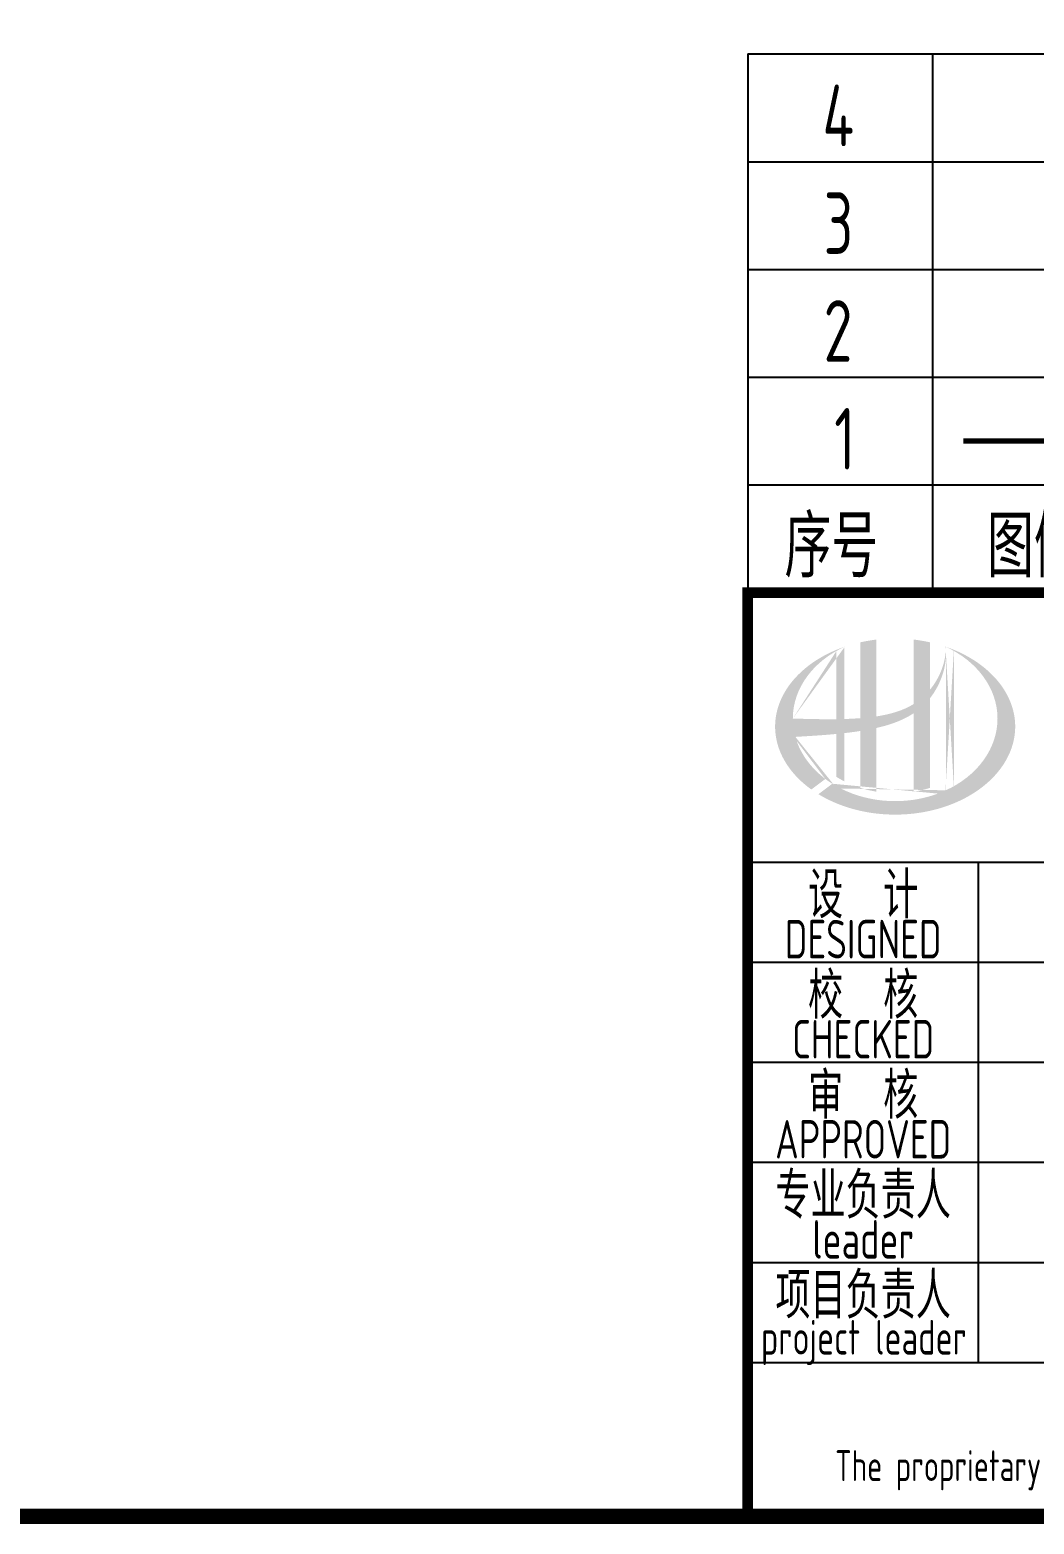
# Model space of a CAD drawing. Extents: x 6250600 to 6678662, y -692028 to -290561.
# Drawn here: x 6296682 to 6303208, y -419674 to -409967 of the extents above; entities that cross this region are included whole.
import ezdxf
from ezdxf.enums import TextEntityAlignment as Align

# ---------------------------------------------------------------- set-up
doc = ezdxf.new("R2010")
doc.units = 0
doc.header["$LTSCALE"] = 1000
doc.header["$MEASUREMENT"] = 0
doc.layers.get('0').update_dxf_attribs({"linetype": 'CONTINUOUS'})
doc.layers.add('PUB_TITLE', color=4, linetype='CONTINUOUS')
doc.layers.add('TEL_TAB', color=7, linetype='CONTINUOUS')
doc.styles.add('AHD', font='sceie.shx', dxfattribs={"width": 0.7, "bigfont": 'sceic.shx'})
doc.styles.add('SCEI', font='sceie.shx', dxfattribs={"width": 0.8, "height": 400, "bigfont": 'sceic.shx'})

msp = doc.modelspace()

# ---------------------------------------------------------------- hatches: boundary and pattern name
h = msp.add_hatch(color=256)
edge = h.paths.add_edge_path()
edge.add_spline(control_points=[(6302183.4, -414501.9), (6302189.5, -414500.5), (6302195.6, -414499.1), (6302244.7, -414487.2), (6302287.3, -414474.2), (6302362.2, -414443.1), (6302395.2, -414426.1), (6302426, -414405.5)], knot_values=[61.629012, 61.629012, 61.629012, 61.629012, 63.330431, 63.330431, 75.353634, 75.353634, 85.398649, 85.398649, 85.398649, 85.398649], degree=3, periodic=0)
edge.add_line((6302426, -414405.5), (6302426, -414915.8))
edge.add_spline(control_points=[(6302426, -414915.8), (6302443.2, -414913), (6302460.2, -414909.7), (6302495, -414901.6), (6302512.7, -414896.8), (6302530, -414891.3)], knot_values=[4.908456, 4.908456, 4.908456, 4.908456, 4.992821, 4.992821, 5.083034, 5.083034, 5.083034, 5.083034], degree=3, periodic=0)
edge.add_line((6302530, -414891.3), (6302530, -414309.9))
edge.add_spline(control_points=[(6302530, -414309.9), (6302538.7, -414299), (6302546.9, -414287.6), (6302573, -414248), (6302588.6, -414218), (6302617.9, -414145.2), (6302629.1, -414101.4), (6302633.8, -414056.1), (6302633.9, -414054.8), (6302634, -414053.5)], knot_values=[97.991744, 97.991744, 97.991744, 97.991744, 101.64219, 101.64219, 110.337975, 110.337975, 121.934322, 121.934322, 122.270691, 122.270691, 122.270691, 122.270691], degree=3, periodic=0)
edge.add_line((6302634, -414053.5), (6302634, -413983.1))
edge.add_spline(control_points=[(6302634, -413983.1), (6302634, -413990.8), (6302633.6, -413998.5), (6302633, -414006.1)], knot_values=[126.194075, 126.194075, 126.194075, 126.194075, 128.396762, 128.396762, 128.396762, 128.396762], degree=3, periodic=0)
edge.add_spline(control_points=[(6302633, -414006.1), (6302632.6, -414012.3), (6302631.9, -414018.6), (6302631.2, -414024.8)], knot_values=[124.417049, 124.417049, 124.417049, 124.417049, 126.194075, 126.194075, 126.194075, 126.194075], degree=3, periodic=0)
edge.add_spline(control_points=[(6302631.2, -414024.8), (6302630, -414033.9), (6302628.6, -414043), (6302626.8, -414052.1)], knot_values=[121.80529, 121.80529, 121.80529, 121.80529, 124.417049, 124.417049, 124.417049, 124.417049], degree=3, periodic=0)
edge.add_spline(control_points=[(6302626.8, -414052.1), (6302624.4, -414064.3), (6302621.4, -414076.4), (6302618, -414088.4)], knot_values=[118.31574, 118.31574, 118.31574, 118.31574, 121.80529, 121.80529, 121.80529, 121.80529], degree=3, periodic=0)
edge.add_spline(control_points=[(6302618, -414088.4), (6302614.5, -414100.5), (6302610.4, -414112.5), (6302605.9, -414124.4)], knot_values=[114.795988, 114.795988, 114.795988, 114.795988, 118.31574, 118.31574, 118.31574, 118.31574], degree=3, periodic=0)
edge.add_spline(control_points=[(6302605.9, -414124.4), (6302601.4, -414136.1), (6302596.4, -414147.6), (6302591, -414159)], knot_values=[111.329641, 111.329641, 111.329641, 111.329641, 114.795988, 114.795988, 114.795988, 114.795988], degree=3, periodic=0)
edge.add_spline(control_points=[(6302591, -414159), (6302585.4, -414170.5), (6302579.4, -414181.9), (6302573, -414192.9)], knot_values=[107.79529, 107.79529, 107.79529, 107.79529, 111.329641, 111.329641, 111.329641, 111.329641], degree=3, periodic=0)
edge.add_spline(control_points=[(6302573, -414192.9), (6302566.7, -414203.8), (6302559.9, -414214.3), (6302552.8, -414224.6)], knot_values=[104.343579, 104.343579, 104.343579, 104.343579, 107.79529, 107.79529, 107.79529, 107.79529], degree=3, periodic=0)
edge.add_spline(control_points=[(6302552.8, -414224.6), (6302545.6, -414235), (6302538, -414245), (6302530, -414254.7)], knot_values=[100.8507, 100.8507, 100.8507, 100.8507, 104.343579, 104.343579, 104.343579, 104.343579], degree=3, periodic=0)
edge.add_line((6302530, -414254.7), (6302530, -413945.4))
edge.add_spline(control_points=[(6302530, -413945.4), (6302496, -413937.9), (6302461.2, -413932), (6302426, -413927.9)], knot_values=[4.423999, 4.423999, 4.423999, 4.423999, 4.558741, 4.558741, 4.558741, 4.558741], degree=3, periodic=0)
edge.add_line((6302426, -413927.9), (6302426, -414346.1))
edge.add_spline(control_points=[(6302426, -414346.1), (6302354.1, -414390.6), (6302269.9, -414413.8), (6302183.4, -414426.8)], knot_values=[63.246215, 63.246215, 63.246215, 63.246215, 87.689124, 87.689124, 87.689124, 87.689124], degree=3, periodic=0)
edge.add_line((6302183.4, -414426.8), (6302183.4, -413927.9))
edge.add_spline(control_points=[(6302183.4, -413927.9), (6302148.2, -413932), (6302113.4, -413937.9), (6302079.4, -413945.4)], knot_values=[4.866038, 4.866038, 4.866038, 4.866038, 5.000777, 5.000777, 5.000777, 5.000777], degree=3, periodic=0)
edge.add_line((6302079.4, -413945.4), (6302079.4, -414438.3))
edge.add_spline(control_points=[(6302079.4, -414438.3), (6302077.7, -414438.4), (6302042.8, -414441), (6302008.1, -414442.8), (6301975.4, -414443.8)], knot_values=[43.657356, 43.657356, 43.657356, 43.657356, 44.134253, 53.497092, 53.497092, 53.497092, 53.497092], degree=3, periodic=0)
edge.add_line((6301975.4, -414443.8), (6301975.4, -413974.7))
edge.add_spline(control_points=[(6301975.4, -413974.7), (6301958.3, -413980.5), (6301941.6, -413986.8), (6301925.2, -413993.6)], knot_values=[5.14157, 5.14157, 5.14157, 5.14157, 5.212921, 5.212921, 5.212921, 5.212921], degree=3, periodic=0)
edge.add_spline(control_points=[(6301925.2, -413993.6), (6301918.3, -413996.4), (6301911.4, -413999.3), (6301879.2, -414013.5), (6301854.7, -414025.7), (6301831.2, -414038.9)], knot_values=[5.212921, 5.212921, 5.212921, 5.212921, 5.24296, 5.24296, 5.355623, 5.355623, 5.355623, 5.355623], degree=3, periodic=0)
edge.add_spline(control_points=[(6301831.2, -414038.9), (6301816.3, -414047.3), (6301801.8, -414056.1), (6301787.9, -414065.2)], knot_values=[5.355623, 5.355623, 5.355623, 5.355623, 5.426974, 5.426974, 5.426974, 5.426974], degree=3, periodic=0)
edge.add_spline(control_points=[(6301787.9, -414065.2), (6301780.4, -414070), (6301773.2, -414074.9), (6301759.7, -414084.4), (6301753.4, -414088.9), (6301747.3, -414093.5)], knot_values=[5.426974, 5.426974, 5.426974, 5.426974, 5.464765, 5.464765, 5.498325, 5.498325, 5.498325, 5.498325], degree=3, periodic=0)
edge.add_spline(control_points=[(6301747.3, -414093.5), (6301721.2, -414113.1), (6301697.2, -414134), (6301675.3, -414155.9)], knot_values=[5.498325, 5.498325, 5.498325, 5.498325, 5.641027, 5.641027, 5.641027, 5.641027], degree=3, periodic=0)
edge.add_spline(control_points=[(6301675.3, -414155.9), (6301668.3, -414162.9), (6301661.5, -414170), (6301641.1, -414192.6), (6301628.2, -414208.4), (6301616.4, -414224.6)], knot_values=[5.641027, 5.641027, 5.641027, 5.641027, 5.686569, 5.686569, 5.783729, 5.783729, 5.783729, 5.783729], degree=3, periodic=0)
edge.add_spline(control_points=[(6301616.4, -414224.6), (6301601.3, -414245.4), (6301588, -414266.8), (6301574.9, -414291.8), (6301573.2, -414295), (6301571.7, -414298.1)], knot_values=[5.783729, 5.783729, 5.783729, 5.783729, 5.908374, 5.908374, 5.92643, 5.92643, 5.92643, 5.92643], degree=3, periodic=0)
edge.add_spline(control_points=[(6301571.7, -414298.1), (6301559.2, -414323.2), (6301549.2, -414348.9), (6301541.6, -414374.8)], knot_values=[5.92643, 5.92643, 5.92643, 5.92643, 6.069132, 6.069132, 6.069132, 6.069132], degree=3, periodic=0)
edge.add_spline(control_points=[(6301541.6, -414374.8), (6301538.4, -414385.9), (6301535.7, -414397.1), (6301530.3, -414423.3), (6301528, -414438.3), (6301526.6, -414453.4)], knot_values=[6.069132, 6.069132, 6.069132, 6.069132, 6.130179, 6.130179, 6.211834, 6.211834, 6.211834, 6.211834], degree=3, periodic=0)
edge.add_spline(control_points=[(6301526.6, -414453.4), (6301525.3, -414466.5), (6301524.7, -414479.7), (6301524.7, -414492.9)], knot_values=[6.211834, 6.211834, 6.211834, 6.211834, 6.283185, 6.283185, 6.283185, 6.283185], degree=3, periodic=0)
edge.add_spline(control_points=[(6301524.7, -414492.9), (6301524.7, -414502.2), (6301525, -414511.6), (6301525.7, -414520.9)], knot_values=[6.283185, 6.283185, 6.283185, 6.283185, 6.333655, 6.333655, 6.333655, 6.333655], degree=3, periodic=0)
edge.add_spline(control_points=[(6301525.7, -414520.9), (6301526.9, -414539.5), (6301529.4, -414558.2), (6301533.2, -414576.7)], knot_values=[6.333655, 6.333655, 6.333655, 6.333655, 6.434594, 6.434594, 6.434594, 6.434594], degree=3, periodic=0)
edge.add_spline(control_points=[(6301533.2, -414576.7), (6301533.4, -414577.9), (6301533.7, -414579.1), (6301537.6, -414597.6), (6301542.4, -414614.8), (6301548.2, -414631.8)], knot_values=[6.434594, 6.434594, 6.434594, 6.434594, 6.441278, 6.441278, 6.535532, 6.535532, 6.535532, 6.535532], degree=3, periodic=0)
edge.add_spline(control_points=[(6301548.2, -414631.8), (6301554.5, -414650), (6301562, -414668.1), (6301570.8, -414685.9)], knot_values=[6.535532, 6.535532, 6.535532, 6.535532, 6.636471, 6.636471, 6.636471, 6.636471], degree=3, periodic=0)
edge.add_spline(control_points=[(6301570.8, -414685.9), (6301573, -414690.3), (6301575.2, -414694.8), (6301584.6, -414712.5), (6301592.3, -414725.5), (6301600.7, -414738.3)], knot_values=[6.636471, 6.636471, 6.636471, 6.636471, 6.661894, 6.661894, 6.73741, 6.73741, 6.73741, 6.73741], degree=3, periodic=0)
edge.add_spline(control_points=[(6301600.7, -414738.3), (6301611.8, -414755.5), (6301624.2, -414772.3), (6301637.7, -414788.7)], knot_values=[6.73741, 6.73741, 6.73741, 6.73741, 6.838349, 6.838349, 6.838349, 6.838349], degree=3, periodic=0)
edge.add_spline(control_points=[(6301637.7, -414788.7), (6301643.7, -414795.8), (6301649.8, -414802.9), (6301664.3, -414818.9), (6301672.9, -414827.7), (6301681.7, -414836.3)], knot_values=[6.838349, 6.838349, 6.838349, 6.838349, 6.88251, 6.88251, 6.939288, 6.939288, 6.939288, 6.939288], degree=3, periodic=0)
edge.add_spline(control_points=[(6301681.7, -414836.3), (6301697.5, -414851.7), (6301714.4, -414866.5), (6301732.3, -414880.7)], knot_values=[6.939288, 6.939288, 6.939288, 6.939288, 7.040227, 7.040227, 7.040227, 7.040227], degree=3, periodic=0)
edge.add_spline(control_points=[(6301732.3, -414880.7), (6301741.2, -414887.8), (6301750.4, -414894.8), (6301759.9, -414901.6)], knot_values=[7.040227, 7.040227, 7.040227, 7.040227, 7.090696, 7.090696, 7.090696, 7.090696], degree=3, periodic=0)
edge.add_line((6301759.9, -414901.6), (6301851, -414833.2))
edge.add_ellipse((6302304.7, -414440.9), major_axis=(665, 0), ratio=0.806676, start_angle=192.81901, end_angle=226.98533, ccw=False)
edge.add_spline(control_points=[(6301656.2, -414559.9), (6301680.3, -414558.5), (6301704.4, -414557), (6301793, -414551.5), (6301857.9, -414547.2), (6301923.4, -414540.8)], knot_values=[11.398263, 11.398263, 11.398263, 11.398263, 18.40729, 18.40729, 37.18094, 37.18094, 37.18094, 37.18094], degree=3, periodic=0)
edge.add_line((6301923.4, -414540.8), (6301923.4, -414819.9))
edge.add_spline(control_points=[(6301923.4, -414819.9), (6301926.9, -414822.1), (6301930.5, -414824.4), (6301947.5, -414834.5), (6301961.2, -414842.1), (6301975.4, -414849.3)], knot_values=[4.049945, 4.049945, 4.049945, 4.049945, 4.072021, 4.072021, 4.153257, 4.153257, 4.153257, 4.153257], degree=3, periodic=0)
edge.add_line((6301975.4, -414849.3), (6301975.4, -414535.4))
edge.add_spline(control_points=[(6301975.4, -414535.4), (6302007.6, -414531.7), (6302039.9, -414527.5), (6302074.8, -414522.1), (6302077.1, -414521.8), (6302079.4, -414521.4)], knot_values=[42.135009, 42.135009, 42.135009, 42.135009, 51.307228, 51.307228, 51.948574, 51.948574, 51.948574, 51.948574], degree=3, periodic=0)
edge.add_line((6302079.4, -414521.4), (6302079.4, -414891.3))
edge.add_spline(control_points=[(6302079.4, -414891.3), (6302113, -414901.9), (6302147.9, -414910.1), (6302183.4, -414915.8)], knot_values=[4.34174, 4.34174, 4.34174, 4.34174, 4.516316, 4.516316, 4.516316, 4.516316], degree=3, periodic=0)
edge.add_line((6302183.4, -414915.8), (6302183.4, -414501.9))
edge = h.paths.add_edge_path(flags=16)
edge.add_ellipse((6302304.7, -414440.9), major_axis=(665, 0), ratio=0.806676, start_angle=124.98746, end_angle=179.99898, ccw=False)
edge.add_line((6301923.4, -414001.4), (6301923.4, -414445))
edge.add_spline(control_points=[(6301923.4, -414445), (6301828, -414446.3), (6301734.1, -414443.3), (6301639.7, -414440.9)], knot_values=[11.27373, 11.27373, 11.27373, 11.27373, 38.687513, 38.687513, 38.687513, 38.687513], degree=3, periodic=0)
edge = h.paths.add_edge_path()
edge.add_spline(control_points=[(6301805.9, -414932), (6301836.9, -414951), (6301870.1, -414968.3), (6301954.7, -415005.5), (6302008, -415023.4), (6302118.7, -415050), (6302176.2, -415058.7), (6302292.3, -415066.4), (6302351, -415065.5), (6302466.5, -415054), (6302523.4, -415043.5), (6302632.4, -415013.5), (6302684.6, -414993.9), (6302781.5, -414947.1), (6302826.2, -414919.7), (6302906.2, -414858.8), (6302941.4, -414825.2), (6303000.7, -414753.7), (6303024.8, -414715.8), (6303061.2, -414637.7), (6303073.5, -414597.5), (6303086.1, -414516.3), (6303086.3, -414475.3), (6303074.9, -414393.8), (6303063.1, -414353.3), (6303027.5, -414274.6), (6303003.7, -414236.4), (6302944.8, -414164.2), (6302909.8, -414130.3), (6302830, -414068.6), (6302785.2, -414040.9), (6302704.1, -414001.1), (6302669.7, -413986.9), (6302634, -413974.7)], knot_values=[0.886421, 0.886421, 0.886421, 0.886421, 1.040557, 1.040557, 1.261172, 1.261172, 1.481788, 1.481788, 1.702404, 1.702404, 1.92302, 1.92302, 2.143636, 2.143636, 2.364252, 2.364252, 2.584868, 2.584868, 2.805484, 2.805484, 3.026099, 3.026099, 3.246715, 3.246715, 3.46852, 3.46852, 3.690325, 3.690325, 3.91213, 3.91213, 4.133935, 4.133935, 4.283209, 4.283209, 4.283209, 4.283209], degree=3, periodic=0)
edge.add_line((6302634, -413974.7), (6302634, -413974.8))
edge.add_spline(control_points=[(6302634, -413974.8), (6302634.1, -413977.6), (6302634.1, -413980.4), (6302634, -413983.1)], knot_values=[128.396762, 128.396762, 128.396762, 128.396762, 129.192193, 129.192193, 129.192193, 129.192193], degree=3, periodic=0)
edge.add_line((6302634, -413983.1), (6302634, -414907))
edge.add_ellipse((6302304.7, -414440.9), major_axis=(665, 0), ratio=0.806676, start_angle=232.10542, end_angle=299.68334, ccw=False)
edge.add_line((6301896.2, -414864.3), (6301805.9, -414932))
edge = h.paths.add_edge_path(flags=16)
edge.add_ellipse((6302304.7, -414440.9), major_axis=(665, 0), ratio=0.806676, start_angle=304.98746, end_angle=415.01211, ccw=False)
edge.add_line((6302686, -414880.4), (6302686, -414001.4))
h = msp.add_hatch(color=256)
edge = h.paths.add_edge_path()
edge.add_spline(control_points=[(6302183.4, -414501.9), (6302189.5, -414500.5), (6302195.6, -414499.1), (6302244.7, -414487.2), (6302287.3, -414474.2), (6302362.2, -414443.1), (6302395.2, -414426.1), (6302426, -414405.5)], knot_values=[61.629012, 61.629012, 61.629012, 61.629012, 63.330431, 63.330431, 75.353634, 75.353634, 85.398649, 85.398649, 85.398649, 85.398649], degree=3, periodic=0)
edge.add_line((6302426, -414405.5), (6302426, -414915.8))
edge.add_spline(control_points=[(6302426, -414915.8), (6302443.2, -414913), (6302460.2, -414909.7), (6302495, -414901.6), (6302512.7, -414896.8), (6302530, -414891.3)], knot_values=[4.908456, 4.908456, 4.908456, 4.908456, 4.992821, 4.992821, 5.083034, 5.083034, 5.083034, 5.083034], degree=3, periodic=0)
edge.add_line((6302530, -414891.3), (6302530, -414309.9))
edge.add_spline(control_points=[(6302530, -414309.9), (6302538.7, -414299), (6302546.9, -414287.6), (6302573, -414248), (6302588.6, -414218), (6302617.9, -414145.2), (6302629.1, -414101.4), (6302633.8, -414056.1), (6302633.9, -414054.8), (6302634, -414053.5)], knot_values=[97.991744, 97.991744, 97.991744, 97.991744, 101.64219, 101.64219, 110.337975, 110.337975, 121.934322, 121.934322, 122.270691, 122.270691, 122.270691, 122.270691], degree=3, periodic=0)
edge.add_line((6302634, -414053.5), (6302634, -413983.1))
edge.add_spline(control_points=[(6302634, -413983.1), (6302634, -413990.8), (6302633.6, -413998.5), (6302633, -414006.1)], knot_values=[126.194075, 126.194075, 126.194075, 126.194075, 128.396762, 128.396762, 128.396762, 128.396762], degree=3, periodic=0)
edge.add_spline(control_points=[(6302633, -414006.1), (6302632.6, -414012.3), (6302631.9, -414018.6), (6302631.2, -414024.8)], knot_values=[124.417049, 124.417049, 124.417049, 124.417049, 126.194075, 126.194075, 126.194075, 126.194075], degree=3, periodic=0)
edge.add_spline(control_points=[(6302631.2, -414024.8), (6302630, -414033.9), (6302628.6, -414043), (6302626.8, -414052.1)], knot_values=[121.80529, 121.80529, 121.80529, 121.80529, 124.417049, 124.417049, 124.417049, 124.417049], degree=3, periodic=0)
edge.add_spline(control_points=[(6302626.8, -414052.1), (6302624.4, -414064.3), (6302621.4, -414076.4), (6302618, -414088.4)], knot_values=[118.31574, 118.31574, 118.31574, 118.31574, 121.80529, 121.80529, 121.80529, 121.80529], degree=3, periodic=0)
edge.add_spline(control_points=[(6302618, -414088.4), (6302614.5, -414100.5), (6302610.4, -414112.5), (6302605.9, -414124.4)], knot_values=[114.795988, 114.795988, 114.795988, 114.795988, 118.31574, 118.31574, 118.31574, 118.31574], degree=3, periodic=0)
edge.add_spline(control_points=[(6302605.9, -414124.4), (6302601.4, -414136.1), (6302596.4, -414147.6), (6302591, -414159)], knot_values=[111.329641, 111.329641, 111.329641, 111.329641, 114.795988, 114.795988, 114.795988, 114.795988], degree=3, periodic=0)
edge.add_spline(control_points=[(6302591, -414159), (6302585.4, -414170.5), (6302579.4, -414181.9), (6302573, -414192.9)], knot_values=[107.79529, 107.79529, 107.79529, 107.79529, 111.329641, 111.329641, 111.329641, 111.329641], degree=3, periodic=0)
edge.add_spline(control_points=[(6302573, -414192.9), (6302566.7, -414203.8), (6302559.9, -414214.3), (6302552.8, -414224.6)], knot_values=[104.343579, 104.343579, 104.343579, 104.343579, 107.79529, 107.79529, 107.79529, 107.79529], degree=3, periodic=0)
edge.add_spline(control_points=[(6302552.8, -414224.6), (6302545.6, -414235), (6302538, -414245), (6302530, -414254.7)], knot_values=[100.8507, 100.8507, 100.8507, 100.8507, 104.343579, 104.343579, 104.343579, 104.343579], degree=3, periodic=0)
edge.add_line((6302530, -414254.7), (6302530, -413945.4))
edge.add_spline(control_points=[(6302530, -413945.4), (6302496, -413937.9), (6302461.2, -413932), (6302426, -413927.9)], knot_values=[4.423999, 4.423999, 4.423999, 4.423999, 4.558741, 4.558741, 4.558741, 4.558741], degree=3, periodic=0)
edge.add_line((6302426, -413927.9), (6302426, -414346.1))
edge.add_spline(control_points=[(6302426, -414346.1), (6302354.1, -414390.6), (6302269.9, -414413.8), (6302183.4, -414426.8)], knot_values=[63.246215, 63.246215, 63.246215, 63.246215, 87.689124, 87.689124, 87.689124, 87.689124], degree=3, periodic=0)
edge.add_line((6302183.4, -414426.8), (6302183.4, -413927.9))
edge.add_spline(control_points=[(6302183.4, -413927.9), (6302148.2, -413932), (6302113.4, -413937.9), (6302079.4, -413945.4)], knot_values=[4.866038, 4.866038, 4.866038, 4.866038, 5.000777, 5.000777, 5.000777, 5.000777], degree=3, periodic=0)
edge.add_line((6302079.4, -413945.4), (6302079.4, -414438.3))
edge.add_spline(control_points=[(6302079.4, -414438.3), (6302077.7, -414438.4), (6302042.8, -414441), (6302008.1, -414442.8), (6301975.4, -414443.8)], knot_values=[43.657356, 43.657356, 43.657356, 43.657356, 44.134253, 53.497092, 53.497092, 53.497092, 53.497092], degree=3, periodic=0)
edge.add_line((6301975.4, -414443.8), (6301975.4, -413974.7))
edge.add_spline(control_points=[(6301975.4, -413974.7), (6301958.3, -413980.5), (6301941.6, -413986.8), (6301925.2, -413993.6)], knot_values=[5.14157, 5.14157, 5.14157, 5.14157, 5.212921, 5.212921, 5.212921, 5.212921], degree=3, periodic=0)
edge.add_spline(control_points=[(6301925.2, -413993.6), (6301918.3, -413996.4), (6301911.4, -413999.3), (6301879.2, -414013.5), (6301854.7, -414025.7), (6301831.2, -414038.9)], knot_values=[5.212921, 5.212921, 5.212921, 5.212921, 5.24296, 5.24296, 5.355623, 5.355623, 5.355623, 5.355623], degree=3, periodic=0)
edge.add_spline(control_points=[(6301831.2, -414038.9), (6301816.3, -414047.3), (6301801.8, -414056.1), (6301787.9, -414065.2)], knot_values=[5.355623, 5.355623, 5.355623, 5.355623, 5.426974, 5.426974, 5.426974, 5.426974], degree=3, periodic=0)
edge.add_spline(control_points=[(6301787.9, -414065.2), (6301780.4, -414070), (6301773.2, -414074.9), (6301759.7, -414084.4), (6301753.4, -414088.9), (6301747.3, -414093.5)], knot_values=[5.426974, 5.426974, 5.426974, 5.426974, 5.464765, 5.464765, 5.498325, 5.498325, 5.498325, 5.498325], degree=3, periodic=0)
edge.add_spline(control_points=[(6301747.3, -414093.5), (6301721.2, -414113.1), (6301697.2, -414134), (6301675.3, -414155.9)], knot_values=[5.498325, 5.498325, 5.498325, 5.498325, 5.641027, 5.641027, 5.641027, 5.641027], degree=3, periodic=0)
edge.add_spline(control_points=[(6301675.3, -414155.9), (6301668.3, -414162.9), (6301661.5, -414170), (6301641.1, -414192.6), (6301628.2, -414208.4), (6301616.4, -414224.6)], knot_values=[5.641027, 5.641027, 5.641027, 5.641027, 5.686569, 5.686569, 5.783729, 5.783729, 5.783729, 5.783729], degree=3, periodic=0)
edge.add_spline(control_points=[(6301616.4, -414224.6), (6301601.3, -414245.4), (6301588, -414266.8), (6301574.9, -414291.8), (6301573.2, -414295), (6301571.7, -414298.1)], knot_values=[5.783729, 5.783729, 5.783729, 5.783729, 5.908374, 5.908374, 5.92643, 5.92643, 5.92643, 5.92643], degree=3, periodic=0)
edge.add_spline(control_points=[(6301571.7, -414298.1), (6301559.2, -414323.2), (6301549.2, -414348.9), (6301541.6, -414374.8)], knot_values=[5.92643, 5.92643, 5.92643, 5.92643, 6.069132, 6.069132, 6.069132, 6.069132], degree=3, periodic=0)
edge.add_spline(control_points=[(6301541.6, -414374.8), (6301538.4, -414385.9), (6301535.7, -414397.1), (6301530.3, -414423.3), (6301528, -414438.3), (6301526.6, -414453.4)], knot_values=[6.069132, 6.069132, 6.069132, 6.069132, 6.130179, 6.130179, 6.211834, 6.211834, 6.211834, 6.211834], degree=3, periodic=0)
edge.add_spline(control_points=[(6301526.6, -414453.4), (6301525.3, -414466.5), (6301524.7, -414479.7), (6301524.7, -414492.9)], knot_values=[6.211834, 6.211834, 6.211834, 6.211834, 6.283185, 6.283185, 6.283185, 6.283185], degree=3, periodic=0)
edge.add_spline(control_points=[(6301524.7, -414492.9), (6301524.7, -414502.2), (6301525, -414511.6), (6301525.7, -414520.9)], knot_values=[6.283185, 6.283185, 6.283185, 6.283185, 6.333655, 6.333655, 6.333655, 6.333655], degree=3, periodic=0)
edge.add_spline(control_points=[(6301525.7, -414520.9), (6301526.9, -414539.5), (6301529.4, -414558.2), (6301533.2, -414576.7)], knot_values=[6.333655, 6.333655, 6.333655, 6.333655, 6.434594, 6.434594, 6.434594, 6.434594], degree=3, periodic=0)
edge.add_spline(control_points=[(6301533.2, -414576.7), (6301533.4, -414577.9), (6301533.7, -414579.1), (6301537.6, -414597.6), (6301542.4, -414614.8), (6301548.2, -414631.8)], knot_values=[6.434594, 6.434594, 6.434594, 6.434594, 6.441278, 6.441278, 6.535532, 6.535532, 6.535532, 6.535532], degree=3, periodic=0)
edge.add_spline(control_points=[(6301548.2, -414631.8), (6301554.5, -414650), (6301562, -414668.1), (6301570.8, -414685.9)], knot_values=[6.535532, 6.535532, 6.535532, 6.535532, 6.636471, 6.636471, 6.636471, 6.636471], degree=3, periodic=0)
edge.add_spline(control_points=[(6301570.8, -414685.9), (6301573, -414690.3), (6301575.2, -414694.8), (6301584.6, -414712.5), (6301592.3, -414725.5), (6301600.7, -414738.3)], knot_values=[6.636471, 6.636471, 6.636471, 6.636471, 6.661894, 6.661894, 6.73741, 6.73741, 6.73741, 6.73741], degree=3, periodic=0)
edge.add_spline(control_points=[(6301600.7, -414738.3), (6301611.8, -414755.5), (6301624.2, -414772.3), (6301637.7, -414788.7)], knot_values=[6.73741, 6.73741, 6.73741, 6.73741, 6.838349, 6.838349, 6.838349, 6.838349], degree=3, periodic=0)
edge.add_spline(control_points=[(6301637.7, -414788.7), (6301643.7, -414795.8), (6301649.8, -414802.9), (6301664.3, -414818.9), (6301672.9, -414827.7), (6301681.7, -414836.3)], knot_values=[6.838349, 6.838349, 6.838349, 6.838349, 6.88251, 6.88251, 6.939288, 6.939288, 6.939288, 6.939288], degree=3, periodic=0)
edge.add_spline(control_points=[(6301681.7, -414836.3), (6301697.5, -414851.7), (6301714.4, -414866.5), (6301732.3, -414880.7)], knot_values=[6.939288, 6.939288, 6.939288, 6.939288, 7.040227, 7.040227, 7.040227, 7.040227], degree=3, periodic=0)
edge.add_spline(control_points=[(6301732.3, -414880.7), (6301741.2, -414887.8), (6301750.4, -414894.8), (6301759.9, -414901.6)], knot_values=[7.040227, 7.040227, 7.040227, 7.040227, 7.090696, 7.090696, 7.090696, 7.090696], degree=3, periodic=0)
edge.add_line((6301759.9, -414901.6), (6301851, -414833.2))
edge.add_ellipse((6302304.7, -414440.9), major_axis=(665, 0), ratio=0.806676, start_angle=192.81901, end_angle=226.98533, ccw=False)
edge.add_spline(control_points=[(6301656.2, -414559.9), (6301680.3, -414558.5), (6301704.4, -414557), (6301793, -414551.5), (6301857.9, -414547.2), (6301923.4, -414540.8)], knot_values=[11.398263, 11.398263, 11.398263, 11.398263, 18.40729, 18.40729, 37.18094, 37.18094, 37.18094, 37.18094], degree=3, periodic=0)
edge.add_line((6301923.4, -414540.8), (6301923.4, -414819.9))
edge.add_spline(control_points=[(6301923.4, -414819.9), (6301926.9, -414822.1), (6301930.5, -414824.4), (6301947.5, -414834.5), (6301961.2, -414842.1), (6301975.4, -414849.3)], knot_values=[4.049945, 4.049945, 4.049945, 4.049945, 4.072021, 4.072021, 4.153257, 4.153257, 4.153257, 4.153257], degree=3, periodic=0)
edge.add_line((6301975.4, -414849.3), (6301975.4, -414535.4))
edge.add_spline(control_points=[(6301975.4, -414535.4), (6302007.6, -414531.7), (6302039.9, -414527.5), (6302074.8, -414522.1), (6302077.1, -414521.8), (6302079.4, -414521.4)], knot_values=[42.135009, 42.135009, 42.135009, 42.135009, 51.307228, 51.307228, 51.948574, 51.948574, 51.948574, 51.948574], degree=3, periodic=0)
edge.add_line((6302079.4, -414521.4), (6302079.4, -414891.3))
edge.add_spline(control_points=[(6302079.4, -414891.3), (6302113, -414901.9), (6302147.9, -414910.1), (6302183.4, -414915.8)], knot_values=[4.34174, 4.34174, 4.34174, 4.34174, 4.516316, 4.516316, 4.516316, 4.516316], degree=3, periodic=0)
edge.add_line((6302183.4, -414915.8), (6302183.4, -414501.9))
edge = h.paths.add_edge_path(flags=16)
edge.add_ellipse((6302304.7, -414440.9), major_axis=(665, 0), ratio=0.806676, start_angle=124.98746, end_angle=179.99898, ccw=False)
edge.add_line((6301923.4, -414001.4), (6301923.4, -414445))
edge.add_spline(control_points=[(6301923.4, -414445), (6301828, -414446.3), (6301734.1, -414443.3), (6301639.7, -414440.9)], knot_values=[11.27373, 11.27373, 11.27373, 11.27373, 38.687513, 38.687513, 38.687513, 38.687513], degree=3, periodic=0)
edge = h.paths.add_edge_path()
edge.add_spline(control_points=[(6301805.9, -414932), (6301836.9, -414951), (6301870.1, -414968.3), (6301954.7, -415005.5), (6302008, -415023.4), (6302118.7, -415050), (6302176.2, -415058.7), (6302292.3, -415066.4), (6302351, -415065.5), (6302466.5, -415054), (6302523.4, -415043.5), (6302632.4, -415013.5), (6302684.6, -414993.9), (6302781.5, -414947.1), (6302826.2, -414919.7), (6302906.2, -414858.8), (6302941.4, -414825.2), (6303000.7, -414753.7), (6303024.8, -414715.8), (6303061.2, -414637.7), (6303073.5, -414597.5), (6303086.1, -414516.3), (6303086.3, -414475.3), (6303074.9, -414393.8), (6303063.1, -414353.3), (6303027.5, -414274.6), (6303003.7, -414236.4), (6302944.8, -414164.2), (6302909.8, -414130.3), (6302830, -414068.6), (6302785.2, -414040.9), (6302704.1, -414001.1), (6302669.7, -413986.9), (6302634, -413974.7)], knot_values=[0.886421, 0.886421, 0.886421, 0.886421, 1.040557, 1.040557, 1.261172, 1.261172, 1.481788, 1.481788, 1.702404, 1.702404, 1.92302, 1.92302, 2.143636, 2.143636, 2.364252, 2.364252, 2.584868, 2.584868, 2.805484, 2.805484, 3.026099, 3.026099, 3.246715, 3.246715, 3.46852, 3.46852, 3.690325, 3.690325, 3.91213, 3.91213, 4.133935, 4.133935, 4.283209, 4.283209, 4.283209, 4.283209], degree=3, periodic=0)
edge.add_line((6302634, -413974.7), (6302634, -413974.8))
edge.add_spline(control_points=[(6302634, -413974.8), (6302634.1, -413977.6), (6302634.1, -413980.4), (6302634, -413983.1)], knot_values=[128.396762, 128.396762, 128.396762, 128.396762, 129.192193, 129.192193, 129.192193, 129.192193], degree=3, periodic=0)
edge.add_line((6302634, -413983.1), (6302634, -414907))
edge.add_ellipse((6302304.7, -414440.9), major_axis=(665, 0), ratio=0.806676, start_angle=232.10542, end_angle=299.68334, ccw=False)
edge.add_line((6301896.2, -414864.3), (6301805.9, -414932))
edge = h.paths.add_edge_path(flags=16)
edge.add_ellipse((6302304.7, -414440.9), major_axis=(665, 0), ratio=0.806676, start_angle=304.98746, end_angle=415.01211, ccw=False)
edge.add_line((6302686, -414880.4), (6302686, -414001.4))

# ---------------------------------------------------------------- linework, layer by layer
for p, q in [((6301346.9, -415373.5), (6319346.9, -415373.5)), ((6302846.9, -418623.5), (6302846.9, -415373.5)), ((6301346.9, -416023.5), (6306846.9, -416023.5)), ((6301346.9, -416673.5), (6306846.9, -416673.5)), ((6301346.9, -417323.5), (6306846.9, -417323.5)), ((6301346.9, -417973.5), (6319346.9, -417973.5)), ((6301346.9, -418623.5), (6319346.9, -418623.5)), ((6301346.9, -419623.5), (6319346.9, -419623.5))]:
    msp.add_line(p, q)
msp.add_lwpolyline([(6319346.9, -413623.5, 70, 70, 0), (6301346.9, -413623.5, 70, 70, 0), (6301346.9, -419623.5, 0, 0, 0)], format="xyseb")
at = {"const_width": 70}
msp.add_lwpolyline([(6301346.9, -413623.5), (6301346.9, -419623.5)], dxfattribs=at)
at = {"layer": 'PUB_TITLE', "color": 4, "const_width": 100}
msp.add_lwpolyline([(6263446.9, -419623.5), (6319346.9, -419623.5), (6319346.9, -379623.5), (6263446.9, -379623.5)], close=True, dxfattribs=at)
at = {"layer": 'TEL_TAB'}
for p, q in [((6301346.9, -410123.5), (6301346.9, -413623.5)), ((6301346.9, -410123.5), (6319346.9, -410123.5)), ((6301346.9, -410823.5), (6319346.9, -410823.5)), ((6301346.9, -411523.5), (6319346.9, -411523.5)), ((6301346.9, -412223.5), (6319346.9, -412223.5)), ((6301346.9, -412923.5), (6319346.9, -412923.5))]:
    msp.add_line(p, q, dxfattribs=at)
msp.add_lwpolyline([(6302546.9, -410123.5), (6302546.9, -413623.5)], dxfattribs=at)
at = {"layer": 'TEL_TAB', "color": 0, "linetype": 'ByBlock', "const_width": 35}
msp.add_lwpolyline([(6302747.4, -412638), (6303848.3, -412638)], dxfattribs=at)

# ---------------------------------------------------------------- texts
at = {"style": 'AHD', "width": 0.8}
for s, height, p in [('设  计', 300, (6302096.9, -415573.5)), ('设  计', 300, (6302096.9, -415573.5)), ('DESIGNED', 250, (6302096.9, -415873.5)), ('DESIGNED', 250, (6302096.9, -415873.5)), ('校  核', 300, (6302096.9, -416223.5)), ('校  核', 300, (6302096.9, -416223.5)), ('CHECKED', 250, (6302096.9, -416523.5)), ('CHECKED', 250, (6302096.9, -416523.5)), ('审  核', 300, (6302096.9, -416873.5)), ('审  核', 300, (6302096.9, -416873.5)), ('APPROVED', 250, (6302096.9, -417173.5)), ('APPROVED', 250, (6302096.9, -417173.5)), ('专业负责人', 300, (6302096.9, -417523.5)), ('leader', 250, (6302096.9, -417823.5)), ('项目负责人', 300, (6302096.9, -418173.5)), ('project leader', 225, (6302100.9, -418493.5)), ('The proprietary right of this document belongs to Anhui Huadong Chemical And Medical Engineering  Co.,Ltd.  and any replication or transfer to the 3rd. side is forbidden without its permission. ', 200, (6310346.9, -419323.5)), ('The proprietary right of this document belongs to Anhui Huadong Chemical And Medical Engineering  Co.,Ltd.  and any replication or transfer to the 3rd. side is forbidden without its permission. ', 200, (6310346.9, -419323.5))]:
    msp.add_text(s, height=height, dxfattribs=at).set_placement(p, align=Align.MIDDLE)
at = {"layer": 'TEL_TAB', "style": 'SCEI', "width": 0.8}
for s, p in [('4', (6301832.6, -410723.5)), ('3', (6301840.2, -411423.5)), ('2', (6301840.2, -412123.5)), ('1', (6301908.8, -412823.5)), ('序号', (6301586.2, -413523.5)), ('图例', (6302902, -413523.5))]:
    msp.add_text(s, height=400, dxfattribs=at).set_placement(p)

doc.saveas('drawing.dxf')
